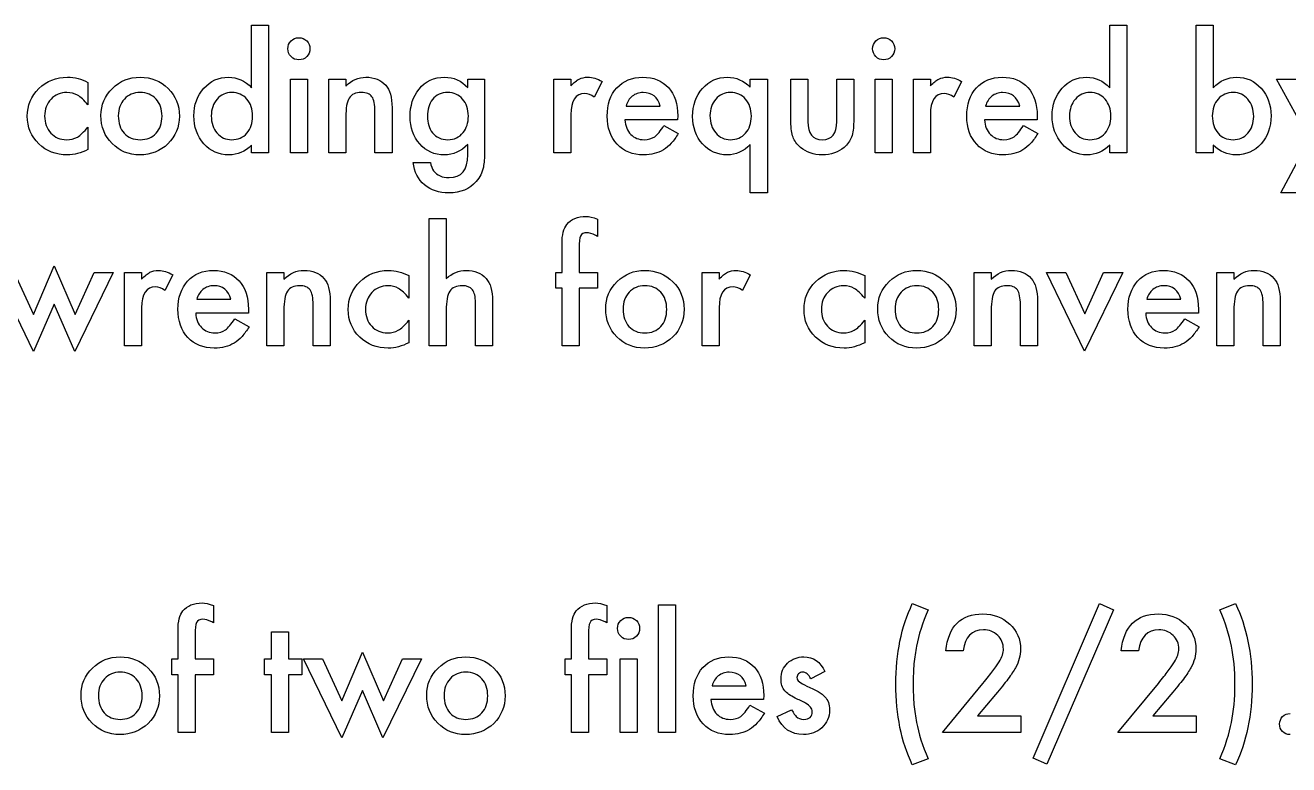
# Model space of a CAD drawing. Extents: x 38 to 923, y 6 to 515.
# Drawn here: x 651.7 to 782.5, y 258.1 to 334.6 of the extents above; entities that cross this region are included whole.
import ezdxf

# ---------------------------------------------------------------- set-up
doc = ezdxf.new("R2010")
doc.units = 0
doc.layers.add('MeArm1.0', color=7, linetype='CONTINUOUS')

msp = doc.modelspace()

# ---------------------------------------------------------------- linework, layer by layer
at = {"layer": 'MeArm1.0', "color": 7}
for points in [[(675.08997, 334.64172), (676.85559, 334.64172), (676.85559, 321.44641), (675.08997, 321.44641), (675.08997, 322.24329)], [(675.08997, 328.17297), (675.08997, 334.64172)], [(763.93372, 334.64172), (765.69934, 334.64172), (765.69934, 321.44641), (763.93372, 321.44641), (763.93372, 322.24329)], [(763.93372, 328.17297), (763.93372, 334.64172)], [(774.64465, 322.24329), (774.64465, 321.44641), (772.88684, 321.44641), (772.88684, 334.64172), (774.64465, 334.64172)], [(774.64465, 334.64172), (774.64465, 328.17297)], [(658.15247, 328.72766), (658.15247, 326.39172)], [(680.8634, 329.05579), (680.8634, 321.44641), (679.10559, 321.44641), (679.10559, 329.05579), (680.8634, 329.05579)], [(683.07434, 329.05579), (684.83997, 329.05579), (684.83997, 328.35266)], [(684.83997, 325.11829), (684.83997, 321.44641), (683.07434, 321.44641), (683.07434, 329.05579)], [(697.45717, 328.19641), (697.45717, 329.05579), (699.21499, 329.05579), (699.21499, 321.6261)], [(706.38684, 329.05579), (708.14465, 329.05579), (708.14465, 328.3761)], [(708.14465, 325.39172), (708.14465, 321.44641), (706.38684, 321.44641), (706.38684, 329.05579)], [(711.3634, 328.8136), (710.55872, 327.20422)], [(726.71497, 328.22766), (726.71497, 329.05579), (728.48059, 329.05579), (728.48059, 317.30579), (726.71497, 317.30579)], [(730.91809, 324.64954), (730.91809, 329.05579), (732.6759, 329.05579)], [(732.6759, 329.05579), (732.6759, 324.6886)], [(735.66028, 324.6886), (735.66028, 329.05579), (737.41809, 329.05579), (737.41809, 324.64954)], [(741.39465, 329.05579), (741.39465, 321.44641), (739.63684, 321.44641), (739.63684, 329.05579), (741.39465, 329.05579)], [(743.60559, 329.05579), (745.3634, 329.05579), (745.3634, 328.3761)], [(745.3634, 325.39172), (745.3634, 321.44641), (743.60559, 321.44641), (743.60559, 329.05579)], [(748.58215, 328.8136), (747.77747, 327.20422)], [(784.59778, 322.86047), (781.1759, 329.05579), (783.21497, 329.05579), (785.54309, 324.68079), (787.71497, 329.05579), (789.69934, 329.05579), (783.63684, 317.30579), (781.62903, 317.30579), (784.59778, 322.86047)], [(689.62903, 326.11047), (689.62903, 321.44641), (687.8634, 321.44641), (687.8634, 325.69641)], [(713.8554, 326.27454), (717.38665, 326.27454)], [(751.07415, 326.27454), (754.6054, 326.27454)], [(719.19153, 324.83704), (713.7384, 324.83704)], [(719.19934, 325.2511), (719.19134, 324.83704)], [(756.41028, 324.83704), (750.95715, 324.83704)], [(756.41809, 325.2511), (756.41009, 324.83704)], [(658.15247, 324.10266), (658.15247, 321.78235)], [(717.77747, 324.26672), (719.26184, 323.4386)], [(754.99622, 324.26672), (756.48059, 323.4386)], [(697.45717, 321.23547), (697.45717, 322.29797)], [(726.71497, 317.30579), (726.71497, 322.29797)], [(691.83217, 320.44641), (693.5978, 320.44641)], [(693.48059, 314.64172), (695.2384, 314.64172), (695.2384, 308.42297)], [(695.2384, 305.1261), (695.2384, 301.44641), (693.48059, 301.44641), (693.48059, 314.64172)], [(710.90247, 314.57922), (710.90247, 312.78235), (710.72278, 312.87605)], [(708.9884, 307.41516), (708.9884, 301.44641), (707.22278, 301.44641), (707.22278, 307.41516), (706.59778, 307.41516), (706.59778, 309.05579), (707.22278, 309.05579), (707.22278, 311.99329)], [(708.9884, 311.56355), (708.9884, 309.05574), (710.90247, 309.05574), (710.90247, 307.41511), (708.9884, 307.41511)], [(650.52747, 309.05579), (652.51965, 304.71204), (654.66809, 309.7511), (656.83215, 304.71204), (658.8009, 309.05579), (660.76965, 309.05579), (656.78528, 300.8761), (654.66809, 305.77454), (652.52747, 300.8761), (648.5509, 309.05579), (650.52747, 309.05579)], [(661.94934, 309.05579), (663.70715, 309.05579), (663.70715, 308.3761)], [(663.70715, 305.39172), (663.70715, 301.44641), (661.94934, 301.44641), (661.94934, 309.05579)], [(666.9259, 308.8136), (666.12122, 307.20422)], [(676.66809, 309.05579), (678.43372, 309.05579), (678.43372, 308.35266)], [(678.43372, 305.11829), (678.43372, 301.44641), (676.66809, 301.44641), (676.66809, 309.05579)], [(691.37122, 308.72766), (691.37122, 306.39172)], [(721.73059, 309.05579), (723.4884, 309.05579), (723.4884, 308.3761)], [(723.4884, 305.39172), (723.4884, 301.44641), (721.73059, 301.44641), (721.73059, 309.05579)], [(726.70715, 308.8136), (725.90247, 307.20422)], [(738.55872, 308.72766), (738.55872, 306.39172)], [(749.88684, 309.05579), (751.65247, 309.05579), (751.65247, 308.35266)], [(751.65247, 305.11829), (751.65247, 301.44641), (749.88684, 301.44641), (749.88684, 309.05579)], [(759.3634, 309.05579), (761.33215, 304.78235), (763.29309, 309.05579), (765.26965, 309.05579), (761.31653, 300.92297), (757.39465, 309.05579), (759.3634, 309.05579)], [(775.01184, 309.05579), (776.77747, 309.05579), (776.77747, 308.35266)], [(776.77747, 305.11829), (776.77747, 301.44641), (775.01184, 301.44641), (775.01184, 309.05579)], [(669.4179, 306.27454), (672.94915, 306.27454)], [(683.22278, 306.11047), (683.22278, 301.44641), (681.45715, 301.44641), (681.45715, 305.69641)], [(700.02747, 306.11047), (700.02747, 301.44641), (698.26965, 301.44641), (698.26965, 305.94641)], [(756.44153, 306.11047), (756.44153, 301.44641), (754.6759, 301.44641), (754.6759, 305.69641)], [(767.76165, 306.27454), (771.2929, 306.27454)], [(781.56653, 306.11047), (781.56653, 301.44641), (779.8009, 301.44641), (779.8009, 305.69641)], [(674.75403, 304.83704), (669.3009, 304.83704)], [(674.76184, 305.2511), (674.75384, 304.83704)], [(773.09778, 304.83704), (767.64465, 304.83704)], [(773.10559, 305.2511), (773.09759, 304.83704)], [(673.33997, 304.26672), (674.82434, 303.4386)], [(691.37122, 304.10266), (691.37122, 301.78235)], [(738.55872, 304.10266), (738.55872, 301.78235)], [(771.68372, 304.26672), (773.16809, 303.4386)], [(743.4884, 274.77454), (745.1134, 274.14954)], [(762.87122, 274.77454), (764.32434, 274.13391), (757.41809, 258.14954), (755.98059, 258.79797), (762.87122, 274.77454)], [(775.33215, 274.14954), (776.95715, 274.77454)], [(671.15247, 274.57922), (671.15247, 272.78235), (670.97278, 272.87605)], [(711.87122, 274.57922), (711.87122, 272.78235), (711.69153, 272.87605)], [(718.95715, 274.64172), (718.95715, 261.44641), (717.19934, 261.44641), (717.19934, 274.64172), (718.95715, 274.64172)], [(669.2384, 267.41516), (669.2384, 261.44641), (667.47278, 261.44641), (667.47278, 267.41516), (666.84778, 267.41516), (666.84778, 269.05579), (667.47278, 269.05579), (667.47278, 271.99329)], [(669.2384, 271.56355), (669.2384, 269.05574), (671.15247, 269.05574), (671.15247, 267.41511), (669.2384, 267.41511)], [(678.91809, 267.41516), (678.91809, 261.44641), (677.16028, 261.44641), (677.16028, 267.41516), (676.41028, 267.41516), (676.41028, 269.05579), (677.16028, 269.05579), (677.16028, 271.84485), (678.91809, 271.84485), (678.91809, 269.05579), (680.28528, 269.05579), (680.28528, 267.41516), (678.91809, 267.41516)], [(709.95715, 267.41516), (709.95715, 261.44641), (708.19153, 261.44641), (708.19153, 267.41516), (707.56653, 267.41516), (707.56653, 269.05579), (708.19153, 269.05579), (708.19153, 271.99329)], [(709.95715, 271.56355), (709.95715, 269.05574), (711.87122, 269.05574), (711.87122, 267.41511), (709.95715, 267.41511)], [(682.43372, 269.05579), (684.4259, 264.71204), (686.57434, 269.7511), (688.7384, 264.71204), (690.70715, 269.05579), (692.6759, 269.05579), (688.69153, 260.8761), (686.57434, 265.77454), (684.43372, 260.8761), (680.45715, 269.05579), (682.43372, 269.05579)], [(748.76184, 269.89954), (746.94934, 269.89954)], [(766.91809, 269.89954), (765.10559, 269.89954)], [(714.9884, 269.05579), (714.9884, 261.44641), (713.23059, 261.44641), (713.23059, 269.05579), (714.9884, 269.05579)], [(734.43372, 267.75891), (732.98059, 266.98547)], [(722.76165, 266.27454), (726.2929, 266.27454)], [(750.22278, 263.15735), (754.71497, 263.15735), (754.71497, 261.44641), (746.6134, 261.44641), (750.8009, 266.51672)], [(768.37903, 263.15735), (772.87122, 263.15735), (772.87122, 261.44641), (764.76965, 261.44641), (768.95715, 266.51672)], [(728.09778, 264.83704), (722.64465, 264.83704)], [(726.68372, 264.26672), (728.16809, 263.4386)], [(728.10559, 265.2511), (728.09759, 264.83704)], [(752.09778, 265.3761), (750.22278, 263.15735)], [(770.25403, 265.3761), (768.37903, 263.15735)], [(729.49622, 263.09485), (730.99622, 263.79016)], [(745.1134, 258.72766), (743.4884, 258.10266)], [(776.95715, 258.10266), (775.33215, 258.72766)]]:
    msp.add_lwpolyline(points, dxfattribs=at)
for points in [[(678.83997, 332.21985), (678.83996, 332.52713), (678.95194, 332.79275), (679.1759, 333.01672)], [(679.1759, 331.39954), (678.95194, 331.62348), (678.83996, 331.89692), (678.83997, 332.21985)], [(679.1759, 333.01672), (679.39986, 333.24067), (679.66809, 333.35265), (679.98059, 333.35266)], [(679.98059, 333.35266), (680.2983, 333.35265), (680.56913, 333.24067), (680.79309, 333.01672)], [(680.79309, 333.01672), (681.01705, 332.79796), (681.12903, 332.52973), (681.12903, 332.21204)], [(739.37122, 332.21985), (739.37121, 332.52713), (739.48319, 332.79275), (739.70715, 333.01672)], [(739.70715, 331.39954), (739.48319, 331.62348), (739.37121, 331.89692), (739.37122, 332.21985)], [(739.70715, 333.01672), (739.93111, 333.24067), (740.19934, 333.35265), (740.51184, 333.35266)], [(740.51184, 333.35266), (740.82955, 333.35265), (741.10038, 333.24067), (741.32434, 333.01672)], [(741.32434, 333.01672), (741.5483, 332.79796), (741.66028, 332.52973), (741.66028, 332.21204)], [(679.9884, 331.0636), (679.67069, 331.06359), (679.39986, 331.17557), (679.1759, 331.39954)], [(680.79309, 331.39954), (680.57434, 331.17557), (680.30611, 331.06359), (679.9884, 331.0636)], [(681.12903, 332.21204), (681.12903, 331.89432), (681.01705, 331.62348), (680.79309, 331.39954)], [(740.51965, 331.0636), (740.20194, 331.06359), (739.93111, 331.17557), (739.70715, 331.39954)], [(741.32434, 331.39954), (741.10559, 331.17557), (740.83736, 331.06359), (740.51965, 331.0636)], [(741.66028, 332.21204), (741.66028, 331.89432), (741.5483, 331.62348), (741.32434, 331.39954)], [(653.07434, 328.09485), (653.87642, 328.87609), (654.8608, 329.26672), (656.02747, 329.26672)], [(656.02747, 329.26672), (656.77746, 329.26672), (657.48579, 329.08703), (658.15247, 328.72766)], [(660.6759, 328.11047), (661.46236, 328.8813), (662.42069, 329.26672), (663.5509, 329.26672)], [(663.5509, 329.26672), (664.68631, 329.26672), (665.64985, 328.8787), (666.44153, 328.10266)], [(670.14465, 328.11829), (670.82173, 328.8839), (671.6733, 329.26672), (672.69934, 329.26672)], [(672.69934, 329.26672), (673.58996, 329.26672), (674.38683, 328.90213), (675.08997, 328.17297)], [(684.83997, 328.35266), (685.45455, 328.96203), (686.14725, 329.26672), (686.91809, 329.26672)], [(686.91809, 329.26672), (687.8035, 329.26672), (688.49361, 328.98807), (688.9884, 328.43079)], [(688.9884, 328.43079), (689.41548, 327.95682), (689.62902, 327.18338), (689.62903, 326.11047)], [(692.42592, 328.03235), (693.09259, 328.85526), (693.9728, 329.26672), (695.06655, 329.26672)], [(695.06655, 329.26672), (696.02488, 329.26672), (696.82175, 328.90995), (697.45717, 328.19641)], [(708.14465, 328.3761), (708.46757, 328.71463), (708.75402, 328.9464), (709.00403, 329.07141)], [(709.00403, 329.07141), (709.25923, 329.20161), (709.56132, 329.26672), (709.91028, 329.26672)], [(709.91028, 329.26672), (710.37381, 329.26672), (710.85819, 329.11567), (711.3634, 328.8136)], [(712.90247, 328.16516), (713.57434, 328.89953), (714.46496, 329.26672), (715.57434, 329.26672)], [(715.57434, 329.26672), (716.69413, 329.26672), (717.57954, 328.90995), (718.23059, 328.19641)], [(721.76965, 328.11047), (722.45715, 328.8813), (723.31913, 329.26672), (724.35559, 329.26672)], [(724.35559, 329.26672), (725.23579, 329.26672), (726.02225, 328.92036), (726.71497, 328.22766)], [(745.3634, 328.3761), (745.68632, 328.71463), (745.97277, 328.9464), (746.22278, 329.07141)], [(746.22278, 329.07141), (746.47798, 329.20161), (746.78007, 329.26672), (747.12903, 329.26672)], [(747.12903, 329.26672), (747.59256, 329.26672), (748.07694, 329.11567), (748.58215, 328.8136)], [(750.12122, 328.16516), (750.79309, 328.89953), (751.68371, 329.26672), (752.79309, 329.26672)], [(752.79309, 329.26672), (753.91288, 329.26672), (754.79829, 328.90995), (755.44934, 328.19641)], [(758.9884, 328.11829), (759.66548, 328.8839), (760.51705, 329.26672), (761.54309, 329.26672)], [(761.54309, 329.26672), (762.43371, 329.26672), (763.23058, 328.90213), (763.93372, 328.17297)], [(774.64465, 328.17297), (775.34777, 328.90213), (776.14465, 329.26672), (777.03528, 329.26672)], [(777.03528, 329.26672), (778.06131, 329.26672), (778.91548, 328.8839), (779.59778, 328.11829)], [(651.87122, 325.21985), (651.87122, 326.35526), (652.27226, 327.31359), (653.07434, 328.09485)], [(654.32434, 326.98547), (653.88684, 326.52193), (653.66809, 325.9412), (653.66809, 325.24329)], [(655.97278, 327.68079), (655.31132, 327.68078), (654.76184, 327.44901), (654.32434, 326.98547)], [(657.07434, 327.39954), (656.76184, 327.58703), (656.39465, 327.68078), (655.97278, 327.68079)], [(658.15247, 326.39172), (657.75142, 326.8813), (657.39204, 327.21724), (657.07434, 327.39954)], [(659.49622, 325.30579), (659.49622, 326.40474), (659.88944, 327.33963), (660.6759, 328.11047)], [(661.91809, 327.00896), (661.50142, 326.56104), (661.29309, 325.98291), (661.29309, 325.27459)], [(663.5509, 327.68084), (662.87902, 327.68083), (662.33475, 327.45687), (661.91809, 327.00896)], [(665.19934, 327.00896), (664.78267, 327.45687), (664.23319, 327.68083), (663.5509, 327.68084)], [(665.81653, 325.23552), (665.81652, 325.9751), (665.61079, 326.56625), (665.19934, 327.00896)], [(666.44153, 328.10266), (667.22277, 327.32661), (667.61339, 326.37349), (667.6134, 325.24329)], [(669.12122, 325.27454), (669.12122, 326.40995), (669.46236, 327.35786), (670.14465, 328.11829)], [(671.51965, 326.99329), (671.11861, 326.52974), (670.91809, 325.95682), (670.91809, 325.27454)], [(673.03528, 327.68079), (672.43111, 327.68078), (671.9259, 327.45161), (671.51965, 326.99329)], [(674.59778, 327.0011), (674.19673, 327.45422), (673.6759, 327.68078), (673.03528, 327.68079)], [(675.19934, 325.23547), (675.19933, 325.94901), (674.99881, 326.53755), (674.59778, 327.0011)], [(685.19934, 327.11047), (684.95975, 326.73026), (684.83996, 326.0662), (684.83997, 325.11829)], [(686.44153, 327.6886), (685.85819, 327.68859), (685.44413, 327.49588), (685.19934, 327.11047)], [(687.5509, 327.2511), (687.34777, 327.54276), (686.97798, 327.68859), (686.44153, 327.6886)], [(687.8634, 325.69641), (687.8634, 326.44641), (687.75923, 326.96463), (687.5509, 327.2511)], [(691.49624, 325.20422), (691.49624, 326.31359), (691.80613, 327.2563), (692.42592, 328.03235)], [(695.39467, 327.6886), (694.728, 327.68859), (694.20196, 327.4412), (693.81655, 326.94641)], [(696.93374, 327.00891), (696.53269, 327.46203), (696.01967, 327.68859), (695.39467, 327.6886)], [(697.52749, 325.23547), (697.52748, 325.97505), (697.32956, 326.5662), (696.93374, 327.00891)], [(709.58215, 327.5636), (708.62382, 327.56359), (708.14465, 326.83963), (708.14465, 325.39172)], [(710.55872, 327.20422), (710.22538, 327.4438), (709.89986, 327.56359), (709.58215, 327.5636)], [(711.90247, 325.24329), (711.90247, 326.44641), (712.2358, 327.42036), (712.90247, 328.16516)], [(714.49603, 327.29797), (714.34498, 327.17818), (714.21477, 327.03234), (714.1054, 326.86047)], [(715.01165, 327.57922), (714.82415, 327.51672), (714.65227, 327.42297), (714.49603, 327.29797)], [(715.61321, 327.68079), (715.39967, 327.68078), (715.19915, 327.64689), (715.01165, 327.57922)], [(717.38665, 326.27454), (717.14185, 327.21203), (716.55071, 327.68078), (715.61321, 327.68079)], [(718.23059, 328.19641), (718.87642, 327.48807), (719.19933, 326.5063), (719.19934, 325.2511)], [(720.74622, 325.21204), (720.74622, 326.36828), (721.08736, 327.33443), (721.76965, 328.11047)], [(723.14465, 326.99329), (722.74361, 326.52974), (722.54309, 325.96203), (722.54309, 325.29016)], [(724.66028, 327.68079), (724.05611, 327.68078), (723.5509, 327.45161), (723.14465, 326.99329)], [(726.22278, 327.0011), (725.82173, 327.45422), (725.3009, 327.68078), (724.66028, 327.68079)], [(726.82434, 325.23547), (726.82433, 325.94901), (726.62381, 326.53755), (726.22278, 327.0011)], [(746.8009, 327.5636), (745.84257, 327.56359), (745.3634, 326.83963), (745.3634, 325.39172)], [(747.77747, 327.20422), (747.44413, 327.4438), (747.11861, 327.56359), (746.8009, 327.5636)], [(749.12122, 325.24329), (749.12122, 326.44641), (749.45455, 327.42036), (750.12122, 328.16516)], [(751.71478, 327.29797), (751.56373, 327.17818), (751.43352, 327.03234), (751.32415, 326.86047)], [(752.2304, 327.57922), (752.0429, 327.51672), (751.87102, 327.42297), (751.71478, 327.29797)], [(752.83196, 327.68079), (752.61842, 327.68078), (752.4179, 327.64689), (752.2304, 327.57922)], [(754.6054, 326.27454), (754.3606, 327.21203), (753.76946, 327.68078), (752.83196, 327.68079)], [(755.44934, 328.19641), (756.09517, 327.48807), (756.41808, 326.5063), (756.41809, 325.2511)], [(757.96497, 325.27454), (757.96497, 326.40995), (758.30611, 327.35786), (758.9884, 328.11829)], [(760.3634, 326.99329), (759.96236, 326.52974), (759.76184, 325.95682), (759.76184, 325.27454)], [(761.87903, 327.68079), (761.27486, 327.68078), (760.76965, 327.45161), (760.3634, 326.99329)], [(763.44153, 327.0011), (763.04048, 327.45422), (762.51965, 327.68078), (761.87903, 327.68079)], [(764.04309, 325.23547), (764.04308, 325.94901), (763.84256, 326.53755), (763.44153, 327.0011)], [(775.14465, 327.0011), (774.74361, 326.55318), (774.54309, 325.96984), (774.54309, 325.2511)], [(776.72278, 327.68079), (776.07694, 327.68078), (775.5509, 327.45422), (775.14465, 327.0011)], [(778.23059, 326.97766), (777.82954, 327.44641), (777.32694, 327.68078), (776.72278, 327.68079)], [(779.59778, 328.11829), (780.28006, 327.35786), (780.62121, 326.40995), (780.62122, 325.27454)], [(693.81655, 326.94641), (693.46759, 326.5037), (693.29311, 325.93078), (693.29311, 325.22766)], [(714.1054, 326.86047), (713.99602, 326.68859), (713.91269, 326.49328), (713.8554, 326.27454)], [(751.32415, 326.86047), (751.21477, 326.68859), (751.13144, 326.49328), (751.07415, 326.27454)], [(778.82434, 325.19641), (778.82433, 325.92557), (778.62642, 326.51932), (778.23059, 326.97766)], [(653.05872, 322.36829), (652.26705, 323.13391), (651.87122, 324.08443), (651.87122, 325.21985)], [(653.66809, 325.24329), (653.66809, 324.52974), (653.87903, 323.9438), (654.3009, 323.48547)], [(660.65247, 322.39954), (659.88163, 323.17037), (659.49622, 324.13912), (659.49622, 325.30579)], [(661.29309, 325.27459), (661.29309, 324.51417), (661.49621, 323.9126), (661.90247, 323.4699)], [(665.19934, 323.46209), (665.61079, 323.90479), (665.81652, 324.49594), (665.81653, 325.23552)], [(667.6134, 325.24329), (667.61339, 324.10266), (667.22017, 323.14693), (666.43372, 322.3761)], [(670.14465, 322.36829), (669.46236, 323.14433), (669.12122, 324.11308), (669.12122, 325.27454)], [(670.91809, 325.27454), (670.91809, 324.54537), (671.1134, 323.95162), (671.50403, 323.49329)], [(674.59778, 323.46985), (674.99881, 323.93339), (675.19933, 324.52193), (675.19934, 325.23547)], [(692.49624, 322.35266), (691.82957, 323.11308), (691.49624, 324.0636), (691.49624, 325.20422)], [(693.29311, 325.22766), (693.29311, 324.53495), (693.46759, 323.96724), (693.81655, 323.52454)], [(696.98842, 323.53235), (697.34779, 323.97505), (697.52748, 324.54276), (697.52749, 325.23547)], [(712.93372, 322.32141), (712.24621, 323.05578), (711.90247, 324.02974), (711.90247, 325.24329)], [(713.7384, 324.83704), (713.7853, 324.21203), (713.9884, 323.71464), (714.34778, 323.34485)], [(721.76965, 322.36047), (721.08736, 323.12089), (720.74622, 324.07141), (720.74622, 325.21204)], [(722.54309, 325.29016), (722.54309, 324.55578), (722.741, 323.95943), (723.13684, 323.5011)], [(726.21497, 323.46985), (726.62121, 323.92297), (726.82433, 324.51151), (726.82434, 325.23547)], [(731.13684, 323.07141), (730.99101, 323.42558), (730.91809, 323.95162), (730.91809, 324.64954)], [(732.6759, 324.6886), (732.6759, 323.42818), (733.1733, 322.79797), (734.16809, 322.79797)], [(734.16809, 322.79797), (735.16288, 322.79797), (735.66027, 323.42818), (735.66028, 324.6886)], [(737.41809, 324.64954), (737.41808, 324.04016), (737.34259, 323.51412), (737.19153, 323.07141)], [(750.15247, 322.32141), (749.46496, 323.05578), (749.12122, 324.02974), (749.12122, 325.24329)], [(750.95715, 324.83704), (751.00405, 324.21203), (751.20715, 323.71464), (751.56653, 323.34485)], [(758.9884, 322.36829), (758.30611, 323.14433), (757.96497, 324.11308), (757.96497, 325.27454)], [(759.76184, 325.27454), (759.76184, 324.54537), (759.95715, 323.95162), (760.34778, 323.49329)], [(763.44153, 323.46985), (763.84256, 323.93339), (764.04308, 324.52193), (764.04309, 325.23547)], [(774.54309, 325.2511), (774.54309, 324.51151), (774.741, 323.92037), (775.13684, 323.47766)], [(778.21497, 323.47766), (778.62121, 323.93599), (778.82433, 324.50891), (778.82434, 325.19641)], [(780.62122, 325.27454), (780.62121, 324.10266), (780.27746, 323.13391), (779.58997, 322.36829)], [(654.3009, 323.48547), (654.72798, 323.02714), (655.27225, 322.79797), (655.93372, 322.79797)], [(655.93372, 322.79797), (656.35559, 322.79797), (656.72798, 322.88907), (657.0509, 323.07141)], [(657.0509, 323.07141), (657.3634, 323.24849), (657.73058, 323.59224), (658.15247, 324.10266)], [(661.90247, 323.4699), (662.31913, 323.02198), (662.86861, 322.79802), (663.5509, 322.79802)], [(663.5509, 322.79802), (664.2384, 322.79802), (664.78788, 323.01938), (665.19934, 323.46209)], [(671.50403, 323.49329), (671.90507, 323.02974), (672.41027, 322.79797), (673.01965, 322.79797)], [(673.01965, 322.79797), (673.67069, 322.79797), (674.19673, 323.02193), (674.59778, 323.46985)], [(693.81655, 323.52454), (694.19675, 323.04016), (694.72279, 322.79797), (695.39467, 322.79797)], [(695.39467, 322.79797), (696.06654, 322.79797), (696.59779, 323.04276), (696.98842, 323.53235)], [(714.34778, 323.34485), (714.70715, 322.98026), (715.16809, 322.79797), (715.73059, 322.79797)], [(715.73059, 322.79797), (716.16809, 322.79797), (716.53006, 322.90214), (716.81653, 323.11047)], [(716.81653, 323.11047), (717.09777, 323.31881), (717.41808, 323.70422), (717.77747, 324.26672)], [(719.26184, 323.4386), (719.03267, 323.04797), (718.79048, 322.71203), (718.53528, 322.43079)], [(723.13684, 323.5011), (723.53267, 323.03235), (724.03527, 322.79797), (724.64465, 322.79797)], [(724.64465, 322.79797), (725.29048, 322.79797), (725.81392, 323.02193), (726.21497, 323.46985)], [(731.91028, 322.0011), (731.54569, 322.31881), (731.28788, 322.67558), (731.13684, 323.07141)], [(737.19153, 323.07141), (737.04569, 322.67558), (736.79308, 322.31881), (736.43372, 322.0011)], [(751.56653, 323.34485), (751.9259, 322.98026), (752.38684, 322.79797), (752.94934, 322.79797)], [(752.94934, 322.79797), (753.38684, 322.79797), (753.74881, 322.90214), (754.03528, 323.11047)], [(754.03528, 323.11047), (754.31652, 323.31881), (754.63683, 323.70422), (754.99622, 324.26672)], [(756.48059, 323.4386), (756.25142, 323.04797), (756.00923, 322.71203), (755.75403, 322.43079)], [(760.34778, 323.49329), (760.74882, 323.02974), (761.25402, 322.79797), (761.8634, 322.79797)], [(761.8634, 322.79797), (762.51444, 322.79797), (763.04048, 323.02193), (763.44153, 323.46985)], [(775.13684, 323.47766), (775.53267, 323.02453), (776.0535, 322.79797), (776.69934, 322.79797)], [(776.69934, 322.79797), (777.30871, 322.79797), (777.81392, 323.02453), (778.21497, 323.47766)], [(656.01184, 321.22766), (654.83475, 321.22766), (653.85038, 321.60787), (653.05872, 322.36829)], [(658.15247, 321.78235), (657.43892, 321.41256), (656.72538, 321.22766), (656.01184, 321.22766)], [(663.51965, 321.22766), (662.37902, 321.22766), (661.4233, 321.61829), (660.65247, 322.39954)], [(666.43372, 322.3761), (665.64204, 321.61047), (664.67069, 321.22766), (663.51965, 321.22766)], [(672.7384, 321.22766), (671.69673, 321.22766), (670.83215, 321.60787), (670.14465, 322.36829)], [(675.08997, 322.24329), (674.39725, 321.5662), (673.6134, 321.22766), (672.7384, 321.22766)], [(695.04311, 321.22766), (694.00665, 321.22766), (693.15769, 321.60266), (692.49624, 322.35266)], [(697.45717, 322.29797), (696.75925, 321.58443), (695.95456, 321.22766), (695.04311, 321.22766)], [(715.66809, 321.22766), (714.53267, 321.22766), (713.62121, 321.59224), (712.93372, 322.32141)], [(718.53528, 322.43079), (718.28006, 322.15474), (718.00663, 321.92558), (717.71497, 321.74329)], [(724.32434, 321.22766), (723.2983, 321.22766), (722.44673, 321.60527), (721.76965, 322.36047)], [(726.71497, 322.29797), (726.01704, 321.58443), (725.22017, 321.22766), (724.32434, 321.22766)], [(734.16809, 321.22766), (733.25663, 321.22766), (732.50403, 321.48547), (731.91028, 322.0011)], [(736.43372, 322.0011), (735.83996, 321.48547), (735.08475, 321.22766), (734.16809, 321.22766)], [(752.88684, 321.22766), (751.75142, 321.22766), (750.83996, 321.59224), (750.15247, 322.32141)], [(755.75403, 322.43079), (755.49881, 322.15474), (755.22538, 321.92558), (754.93372, 321.74329)], [(761.58215, 321.22766), (760.54048, 321.22766), (759.6759, 321.60787), (758.9884, 322.36829)], [(763.93372, 322.24329), (763.241, 321.5662), (762.45715, 321.22766), (761.58215, 321.22766)], [(777.00403, 321.22766), (776.12382, 321.22766), (775.33736, 321.5662), (774.64465, 322.24329)], [(779.58997, 322.36829), (778.90767, 321.60787), (778.04569, 321.22766), (777.00403, 321.22766)], [(693.00405, 318.11047), (692.32696, 318.67298), (691.93634, 319.45162), (691.83217, 320.44641)], [(693.5978, 320.44641), (693.6655, 320.07141), (693.77748, 319.78235), (693.93374, 319.57922)], [(695.52749, 318.86829), (696.81394, 318.86829), (697.45717, 319.65735), (697.45717, 321.23547)], [(699.17587, 320.68079), (699.15507, 320.40475), (699.12377, 320.16256), (699.08217, 319.95422)], [(699.21497, 321.6261), (699.21496, 321.26672), (699.20197, 320.95162), (699.17587, 320.68079)], [(716.76965, 321.35266), (716.43111, 321.26936), (716.06392, 321.22766), (715.66809, 321.22766)], [(717.71497, 321.74329), (717.42329, 321.5662), (717.10819, 321.43599), (716.76965, 321.35266)], [(753.9884, 321.35266), (753.64986, 321.26936), (753.28267, 321.22766), (752.88684, 321.22766)], [(754.93372, 321.74329), (754.64204, 321.5662), (754.32694, 321.43599), (753.9884, 321.35266)], [(693.93374, 319.57922), (694.29832, 319.10527), (694.82957, 318.86829), (695.52749, 318.86829)], [(699.08217, 319.95422), (698.95717, 319.38131), (698.71237, 318.88912), (698.3478, 318.47766)], [(695.51186, 317.29016), (694.49623, 317.29017), (693.6603, 317.5636), (693.00405, 318.11047)], [(698.3478, 318.47766), (697.66029, 317.686), (696.71498, 317.29017), (695.51186, 317.29016)], [(707.22278, 311.99329), (707.22278, 312.95161), (707.38944, 313.62869), (707.72278, 314.02454)], [(707.72278, 314.02454), (708.18111, 314.57661), (708.84778, 314.85265), (709.72278, 314.85266)], [(709.72278, 314.85266), (710.03527, 314.85265), (710.4285, 314.76146), (710.90247, 314.57922)], [(709.15247, 312.82917), (709.04309, 312.61041), (708.9884, 312.18854), (708.9884, 311.56355)], [(709.78528, 313.16511), (709.47277, 313.1651), (709.26184, 313.05312), (709.15247, 312.82917)], [(710.72278, 312.87605), (710.34257, 313.06875), (710.03007, 313.1651), (709.78528, 313.16511)], [(663.70715, 308.3761), (664.03007, 308.71463), (664.31652, 308.9464), (664.56653, 309.07141)], [(664.56653, 309.07141), (664.82173, 309.20161), (665.12382, 309.26672), (665.47278, 309.26672)], [(665.47278, 309.26672), (665.93631, 309.26672), (666.42069, 309.11567), (666.9259, 308.8136)], [(668.46497, 308.16516), (669.13684, 308.89953), (670.02746, 309.26672), (671.13684, 309.26672)], [(671.13684, 309.26672), (672.25663, 309.26672), (673.14204, 308.90995), (673.79309, 308.19641)], [(678.43372, 308.35266), (679.0483, 308.96203), (679.741, 309.26672), (680.51184, 309.26672)], [(680.51184, 309.26672), (681.39725, 309.26672), (682.08736, 308.98807), (682.58215, 308.43079)], [(686.29309, 308.09485), (687.09517, 308.87609), (688.07955, 309.26672), (689.24622, 309.26672)], [(689.24622, 309.26672), (689.99621, 309.26672), (690.70454, 309.08703), (691.37122, 308.72766)], [(695.2384, 308.42297), (695.8634, 308.98547), (696.5535, 309.26672), (697.30872, 309.26672)], [(697.30872, 309.26672), (698.16809, 309.26672), (698.85558, 308.98807), (699.37122, 308.43079)], [(712.9259, 308.11047), (713.71236, 308.8813), (714.67069, 309.26672), (715.8009, 309.26672)], [(715.8009, 309.26672), (716.93631, 309.26672), (717.89985, 308.8787), (718.69153, 308.10266)], [(723.4884, 308.3761), (723.81132, 308.71463), (724.09777, 308.9464), (724.34778, 309.07141)], [(724.34778, 309.07141), (724.60298, 309.20161), (724.90507, 309.26672), (725.25403, 309.26672)], [(725.25403, 309.26672), (725.71756, 309.26672), (726.20194, 309.11567), (726.70715, 308.8136)], [(733.48059, 308.09485), (734.28267, 308.87609), (735.26705, 309.26672), (736.43372, 309.26672)], [(736.43372, 309.26672), (737.18371, 309.26672), (737.89204, 309.08703), (738.55872, 308.72766)], [(741.08215, 308.11047), (741.86861, 308.8813), (742.82694, 309.26672), (743.95715, 309.26672)], [(743.95715, 309.26672), (745.09256, 309.26672), (746.0561, 308.8787), (746.84778, 308.10266)], [(751.65247, 308.35266), (752.26705, 308.96203), (752.95975, 309.26672), (753.73059, 309.26672)], [(753.73059, 309.26672), (754.616, 309.26672), (755.30611, 308.98807), (755.8009, 308.43079)], [(766.80872, 308.16516), (767.48059, 308.89953), (768.37121, 309.26672), (769.48059, 309.26672)], [(769.48059, 309.26672), (770.60038, 309.26672), (771.48579, 308.90995), (772.13684, 308.19641)], [(776.77747, 308.35266), (777.39205, 308.96203), (778.08475, 309.26672), (778.85559, 309.26672)], [(778.85559, 309.26672), (779.741, 309.26672), (780.43111, 308.98807), (780.9259, 308.43079)], [(665.14465, 307.5636), (664.18632, 307.56359), (663.70715, 306.83963), (663.70715, 305.39172)], [(666.12122, 307.20422), (665.78788, 307.4438), (665.46236, 307.56359), (665.14465, 307.5636)], [(667.46497, 305.24329), (667.46497, 306.44641), (667.7983, 307.42036), (668.46497, 308.16516)], [(670.57415, 307.57922), (670.38665, 307.51672), (670.21477, 307.42297), (670.05853, 307.29797)], [(671.17571, 307.68079), (670.96217, 307.68078), (670.76165, 307.64689), (670.57415, 307.57922)], [(672.94915, 306.27454), (672.70435, 307.21203), (672.11321, 307.68078), (671.17571, 307.68079)], [(673.79309, 308.19641), (674.43892, 307.48807), (674.76183, 306.5063), (674.76184, 305.2511)], [(680.03528, 307.6886), (679.45194, 307.68859), (679.03788, 307.49588), (678.79309, 307.11047)], [(681.14465, 307.2511), (680.94152, 307.54276), (680.57173, 307.68859), (680.03528, 307.6886)], [(682.58215, 308.43079), (683.00923, 307.95682), (683.22277, 307.18338), (683.22278, 306.11047)], [(685.08997, 305.21985), (685.08997, 306.35526), (685.49101, 307.31359), (686.29309, 308.09485)], [(689.19153, 307.68079), (688.53007, 307.68078), (687.98059, 307.44901), (687.54309, 306.98547)], [(690.29309, 307.39954), (689.98059, 307.58703), (689.6134, 307.68078), (689.19153, 307.68079)], [(691.37122, 306.39172), (690.97017, 306.8813), (690.61079, 307.21724), (690.29309, 307.39954)], [(696.90247, 307.68079), (696.28788, 307.68078), (695.85559, 307.49068), (695.60559, 307.11047)], [(697.94153, 307.26672), (697.72798, 307.54276), (697.38163, 307.68078), (696.90247, 307.68079)], [(699.37122, 308.43079), (699.80871, 307.9464), (700.02746, 307.17297), (700.02747, 306.11047)], [(711.74622, 305.30579), (711.74622, 306.40474), (712.13944, 307.33963), (712.9259, 308.11047)], [(715.8009, 307.68084), (715.12902, 307.68083), (714.58475, 307.45687), (714.16809, 307.00896)], [(717.44934, 307.00896), (717.03267, 307.45687), (716.48319, 307.68083), (715.8009, 307.68084)], [(718.69153, 308.10266), (719.47277, 307.32661), (719.86339, 306.37349), (719.8634, 305.24329)], [(724.9259, 307.5636), (723.96757, 307.56359), (723.4884, 306.83963), (723.4884, 305.39172)], [(725.90247, 307.20422), (725.56913, 307.4438), (725.24361, 307.56359), (724.9259, 307.5636)], [(732.27747, 305.21985), (732.27747, 306.35526), (732.67851, 307.31359), (733.48059, 308.09485)], [(736.37903, 307.68079), (735.71757, 307.68078), (735.16809, 307.44901), (734.73059, 306.98547)], [(737.48059, 307.39954), (737.16809, 307.58703), (736.8009, 307.68078), (736.37903, 307.68079)], [(738.55872, 306.39172), (738.15767, 306.8813), (737.79829, 307.21724), (737.48059, 307.39954)], [(739.90247, 305.30579), (739.90247, 306.40474), (740.29569, 307.33963), (741.08215, 308.11047)], [(743.95715, 307.68084), (743.28527, 307.68083), (742.741, 307.45687), (742.32434, 307.00896)], [(745.60559, 307.00896), (745.18892, 307.45687), (744.63944, 307.68083), (743.95715, 307.68084)], [(746.84778, 308.10266), (747.62902, 307.32661), (748.01964, 306.37349), (748.01965, 305.24329)], [(753.25403, 307.6886), (752.67069, 307.68859), (752.25663, 307.49588), (752.01184, 307.11047)], [(754.3634, 307.2511), (754.16027, 307.54276), (753.79048, 307.68859), (753.25403, 307.6886)], [(755.8009, 308.43079), (756.22798, 307.95682), (756.44152, 307.18338), (756.44153, 306.11047)], [(765.80872, 305.24329), (765.80872, 306.44641), (766.14205, 307.42036), (766.80872, 308.16516)], [(768.9179, 307.57922), (768.7304, 307.51672), (768.55852, 307.42297), (768.40228, 307.29797)], [(769.51946, 307.68079), (769.30592, 307.68078), (769.1054, 307.64689), (768.9179, 307.57922)], [(771.2929, 306.27454), (771.0481, 307.21203), (770.45696, 307.68078), (769.51946, 307.68079)], [(772.13684, 308.19641), (772.78267, 307.48807), (773.10558, 306.5063), (773.10559, 305.2511)], [(778.37903, 307.6886), (777.79569, 307.68859), (777.38163, 307.49588), (777.13684, 307.11047)], [(779.4884, 307.2511), (779.28527, 307.54276), (778.91548, 307.68859), (778.37903, 307.6886)], [(780.9259, 308.43079), (781.35298, 307.95682), (781.56652, 307.18338), (781.56653, 306.11047)], [(669.6679, 306.86047), (669.55852, 306.68859), (669.47519, 306.49328), (669.4179, 306.27454)], [(670.05853, 307.29797), (669.90748, 307.17818), (669.77727, 307.03234), (669.6679, 306.86047)], [(678.79309, 307.11047), (678.5535, 306.73026), (678.43371, 306.0662), (678.43372, 305.11829)], [(681.45715, 305.69641), (681.45715, 306.44641), (681.35298, 306.96463), (681.14465, 307.2511)], [(687.54309, 306.98547), (687.10559, 306.52193), (686.88684, 305.9412), (686.88684, 305.24329)], [(695.60559, 307.11047), (695.3608, 306.72505), (695.2384, 306.06359), (695.2384, 305.1261)], [(698.26965, 305.94641), (698.26965, 306.55578), (698.16027, 306.99588), (697.94153, 307.26672)], [(714.16809, 307.00896), (713.75142, 306.56104), (713.54309, 305.98291), (713.54309, 305.27459)], [(718.06653, 305.23552), (718.06652, 305.9751), (717.86079, 306.56625), (717.44934, 307.00896)], [(734.73059, 306.98547), (734.29309, 306.52193), (734.07434, 305.9412), (734.07434, 305.24329)], [(742.32434, 307.00896), (741.90767, 306.56104), (741.69934, 305.98291), (741.69934, 305.27459)], [(746.22278, 305.23552), (746.22277, 305.9751), (746.01704, 306.56625), (745.60559, 307.00896)], [(752.01184, 307.11047), (751.77225, 306.73026), (751.65246, 306.0662), (751.65247, 305.11829)], [(754.6759, 305.69641), (754.6759, 306.44641), (754.57173, 306.96463), (754.3634, 307.2511)], [(768.01165, 306.86047), (767.90227, 306.68859), (767.81894, 306.49328), (767.76165, 306.27454)], [(768.40228, 307.29797), (768.25123, 307.17818), (768.12102, 307.03234), (768.01165, 306.86047)], [(777.13684, 307.11047), (776.89725, 306.73026), (776.77746, 306.0662), (776.77747, 305.11829)], [(779.8009, 305.69641), (779.8009, 306.44641), (779.69673, 306.96463), (779.4884, 307.2511)], [(668.49622, 302.32141), (667.80871, 303.05578), (667.46497, 304.02974), (667.46497, 305.24329)], [(669.3009, 304.83704), (669.3478, 304.21203), (669.5509, 303.71464), (669.91028, 303.34485)], [(686.27747, 302.36829), (685.4858, 303.13391), (685.08997, 304.08443), (685.08997, 305.21985)], [(686.88684, 305.24329), (686.88684, 304.52974), (687.09778, 303.9438), (687.51965, 303.48547)], [(712.90247, 302.39954), (712.13163, 303.17037), (711.74622, 304.13912), (711.74622, 305.30579)], [(713.54309, 305.27459), (713.54309, 304.51417), (713.74621, 303.9126), (714.15247, 303.4699)], [(717.44934, 303.46209), (717.86079, 303.90479), (718.06652, 304.49594), (718.06653, 305.23552)], [(719.8634, 305.24329), (719.86339, 304.10266), (719.47017, 303.14693), (718.68372, 302.3761)], [(733.46497, 302.36829), (732.6733, 303.13391), (732.27747, 304.08443), (732.27747, 305.21985)], [(734.07434, 305.24329), (734.07434, 304.52974), (734.28528, 303.9438), (734.70715, 303.48547)], [(741.05872, 302.39954), (740.28788, 303.17037), (739.90247, 304.13912), (739.90247, 305.30579)], [(741.69934, 305.27459), (741.69934, 304.51417), (741.90246, 303.9126), (742.30872, 303.4699)], [(745.60559, 303.46209), (746.01704, 303.90479), (746.22277, 304.49594), (746.22278, 305.23552)], [(748.01965, 305.24329), (748.01964, 304.10266), (747.62642, 303.14693), (746.83997, 302.3761)], [(766.83997, 302.32141), (766.15246, 303.05578), (765.80872, 304.02974), (765.80872, 305.24329)], [(767.64465, 304.83704), (767.69155, 304.21203), (767.89465, 303.71464), (768.25403, 303.34485)], [(672.37903, 303.11047), (672.66027, 303.31881), (672.98058, 303.70422), (673.33997, 304.26672)], [(687.51965, 303.48547), (687.94673, 303.02714), (688.491, 302.79797), (689.15247, 302.79797)], [(690.26965, 303.07141), (690.58215, 303.24849), (690.94933, 303.59224), (691.37122, 304.10266)], [(714.15247, 303.4699), (714.56913, 303.02198), (715.11861, 302.79802), (715.8009, 302.79802)], [(715.8009, 302.79802), (716.4884, 302.79802), (717.03788, 303.01938), (717.44934, 303.46209)], [(734.70715, 303.48547), (735.13423, 303.02714), (735.6785, 302.79797), (736.33997, 302.79797)], [(737.45715, 303.07141), (737.76965, 303.24849), (738.13683, 303.59224), (738.55872, 304.10266)], [(742.30872, 303.4699), (742.72538, 303.02198), (743.27486, 302.79802), (743.95715, 302.79802)], [(743.95715, 302.79802), (744.64465, 302.79802), (745.19413, 303.01938), (745.60559, 303.46209)], [(770.72278, 303.11047), (771.00402, 303.31881), (771.32433, 303.70422), (771.68372, 304.26672)], [(671.23059, 301.22766), (670.09517, 301.22766), (669.18371, 301.59224), (668.49622, 302.32141)], [(669.91028, 303.34485), (670.26965, 302.98026), (670.73059, 302.79797), (671.29309, 302.79797)], [(671.29309, 302.79797), (671.73059, 302.79797), (672.09256, 302.90214), (672.37903, 303.11047)], [(674.09778, 302.43079), (673.84256, 302.15474), (673.56913, 301.92558), (673.27747, 301.74329)], [(674.82434, 303.4386), (674.59517, 303.04797), (674.35298, 302.71203), (674.09778, 302.43079)], [(689.23059, 301.22766), (688.0535, 301.22766), (687.06913, 301.60787), (686.27747, 302.36829)], [(689.15247, 302.79797), (689.57434, 302.79797), (689.94673, 302.88907), (690.26965, 303.07141)], [(715.76965, 301.22766), (714.62902, 301.22766), (713.6733, 301.61829), (712.90247, 302.39954)], [(718.68372, 302.3761), (717.89204, 301.61047), (716.92069, 301.22766), (715.76965, 301.22766)], [(736.41809, 301.22766), (735.241, 301.22766), (734.25663, 301.60787), (733.46497, 302.36829)], [(736.33997, 302.79797), (736.76184, 302.79797), (737.13423, 302.88907), (737.45715, 303.07141)], [(743.9259, 301.22766), (742.78527, 301.22766), (741.82955, 301.61829), (741.05872, 302.39954)], [(746.83997, 302.3761), (746.04829, 301.61047), (745.07694, 301.22766), (743.9259, 301.22766)], [(769.57434, 301.22766), (768.43892, 301.22766), (767.52746, 301.59224), (766.83997, 302.32141)], [(768.25403, 303.34485), (768.6134, 302.98026), (769.07434, 302.79797), (769.63684, 302.79797)], [(769.63684, 302.79797), (770.07434, 302.79797), (770.43631, 302.90214), (770.72278, 303.11047)], [(772.44153, 302.43079), (772.18631, 302.15474), (771.91288, 301.92558), (771.62122, 301.74329)], [(773.16809, 303.4386), (772.93892, 303.04797), (772.69673, 302.71203), (772.44153, 302.43079)], [(672.33215, 301.35266), (671.99361, 301.26936), (671.62642, 301.22766), (671.23059, 301.22766)], [(673.27747, 301.74329), (672.98579, 301.5662), (672.67069, 301.43599), (672.33215, 301.35266)], [(691.37122, 301.78235), (690.65767, 301.41256), (689.94413, 301.22766), (689.23059, 301.22766)], [(738.55872, 301.78235), (737.84517, 301.41256), (737.13163, 301.22766), (736.41809, 301.22766)], [(770.6759, 301.35266), (770.33736, 301.26936), (769.97017, 301.22766), (769.57434, 301.22766)], [(771.62122, 301.74329), (771.32954, 301.5662), (771.01444, 301.43599), (770.6759, 301.35266)], [(667.97278, 274.02454), (668.43111, 274.57661), (669.09778, 274.85265), (669.97278, 274.85266)], [(669.97278, 274.85266), (670.28527, 274.85265), (670.6785, 274.76146), (671.15247, 274.57922)], [(708.69153, 274.02454), (709.14986, 274.57661), (709.81653, 274.85265), (710.69153, 274.85266)], [(710.69153, 274.85266), (711.00402, 274.85265), (711.39725, 274.76146), (711.87122, 274.57922)], [(741.78528, 266.4386), (741.78528, 269.61567), (742.35298, 272.39432), (743.4884, 274.77454)], [(776.95715, 274.77454), (778.09257, 272.39432), (778.66027, 269.61567), (778.66028, 266.4386)], [(667.47278, 271.99329), (667.47278, 272.95161), (667.63944, 273.62869), (667.97278, 274.02454)], [(708.19153, 271.99329), (708.19153, 272.95161), (708.35819, 273.62869), (708.69153, 274.02454)], [(745.1134, 274.14954), (744.54569, 272.79015), (744.14725, 271.53494), (743.91809, 270.38391)], [(746.94934, 269.89954), (747.24101, 272.44119), (748.52486, 273.71202), (750.8009, 273.71204)], [(750.8009, 273.71204), (751.89986, 273.71202), (752.82173, 273.36307), (753.56653, 272.66516)], [(765.10559, 269.89954), (765.39726, 272.44119), (766.68111, 273.71202), (768.95715, 273.71204)], [(768.95715, 273.71204), (770.05611, 273.71202), (770.97798, 273.36307), (771.72278, 272.66516)], [(776.52747, 270.38391), (776.2983, 271.53494), (775.89986, 272.79015), (775.33215, 274.14954)], [(669.40247, 272.82917), (669.29309, 272.61041), (669.2384, 272.18854), (669.2384, 271.56355)], [(670.03528, 273.16511), (669.72277, 273.1651), (669.51184, 273.05312), (669.40247, 272.82917)], [(670.97278, 272.87605), (670.59257, 273.06875), (670.28007, 273.1651), (670.03528, 273.16511)], [(710.12122, 272.82917), (710.01184, 272.61041), (709.95715, 272.18854), (709.95715, 271.56355)], [(710.75403, 273.16511), (710.44152, 273.1651), (710.23059, 273.05312), (710.12122, 272.82917)], [(711.69153, 272.87605), (711.31132, 273.06875), (710.99882, 273.1651), (710.75403, 273.16511)], [(712.96497, 272.21985), (712.96496, 272.52713), (713.07694, 272.79275), (713.3009, 273.01672)], [(713.3009, 271.39954), (713.07694, 271.62348), (712.96496, 271.89692), (712.96497, 272.21985)], [(713.3009, 273.01672), (713.52486, 273.24067), (713.79309, 273.35265), (714.10559, 273.35266)], [(714.10559, 273.35266), (714.4233, 273.35265), (714.69413, 273.24067), (714.91809, 273.01672)], [(714.91809, 273.01672), (715.14205, 272.79796), (715.25403, 272.52973), (715.25403, 272.21204)], [(715.25403, 272.21204), (715.25403, 271.89432), (715.14205, 271.62348), (714.91809, 271.39954)], [(750.85559, 272.0636), (749.63684, 272.06359), (748.93892, 271.34223), (748.76184, 269.89954)], [(752.32434, 271.49329), (751.9285, 271.87348), (751.43892, 272.06359), (750.85559, 272.0636)], [(753.56653, 272.66516), (754.31652, 271.96723), (754.69152, 271.10265), (754.69153, 270.07141)], [(769.01184, 272.0636), (767.79309, 272.06359), (767.09517, 271.34223), (766.91809, 269.89954)], [(770.48059, 271.49329), (770.08475, 271.87348), (769.59517, 272.06359), (769.01184, 272.0636)], [(771.72278, 272.66516), (772.47277, 271.96723), (772.84777, 271.10265), (772.84778, 270.07141)], [(714.1134, 271.0636), (713.79569, 271.06359), (713.52486, 271.17557), (713.3009, 271.39954)], [(714.91809, 271.39954), (714.69934, 271.17557), (714.43111, 271.06359), (714.1134, 271.0636)], [(752.91809, 270.07922), (752.91808, 270.64171), (752.72017, 271.11307), (752.32434, 271.49329)], [(771.07434, 270.07922), (771.07433, 270.64171), (770.87642, 271.11307), (770.48059, 271.49329)], [(743.91809, 270.38391), (743.8035, 269.80057), (743.71757, 269.18599), (743.66028, 268.54016)], [(752.47278, 268.75891), (752.76965, 269.24849), (752.91808, 269.68859), (752.91809, 270.07922)], [(754.69153, 270.07141), (754.69152, 269.41515), (754.51704, 268.77192), (754.16809, 268.14172)], [(770.62903, 268.75891), (770.9259, 269.24849), (771.07433, 269.68859), (771.07434, 270.07922)], [(772.84778, 270.07141), (772.84777, 269.41515), (772.67329, 268.77192), (772.32434, 268.14172)], [(776.87903, 266.4386), (776.87903, 267.91776), (776.76184, 269.23286), (776.52747, 270.38391)], [(658.6134, 268.11047), (659.39986, 268.8813), (660.35819, 269.26672), (661.4884, 269.26672)], [(661.4884, 269.26672), (662.62381, 269.26672), (663.58735, 268.8787), (664.37903, 268.10266)], [(694.39465, 268.11047), (695.18111, 268.8813), (696.13944, 269.26672), (697.26965, 269.26672)], [(697.26965, 269.26672), (698.40506, 269.26672), (699.3686, 268.8787), (700.16028, 268.10266)], [(720.80872, 265.24329), (720.80872, 266.44641), (721.14205, 267.42036), (721.80872, 268.16516)], [(721.80872, 268.16516), (722.48059, 268.89953), (723.37121, 269.26672), (724.48059, 269.26672)], [(724.48059, 269.26672), (725.60038, 269.26672), (726.48579, 268.90995), (727.13684, 268.19641)], [(727.13684, 268.19641), (727.78267, 267.48807), (728.10558, 266.5063), (728.10559, 265.2511)], [(729.89465, 266.97766), (729.89465, 267.63911), (730.12121, 268.18599), (730.57434, 268.61829)], [(730.57434, 268.61829), (731.03788, 269.05057), (731.60038, 269.26672), (732.26184, 269.26672)], [(732.26184, 269.26672), (733.23579, 269.26672), (733.95975, 268.76411), (734.43372, 267.75891)], [(743.66028, 268.54016), (743.60298, 267.89953), (743.57438, 267.19901), (743.57438, 266.4386)], [(751.83215, 267.82922), (752.1134, 268.19901), (752.32694, 268.5089), (752.47278, 268.75891)], [(754.16809, 268.14172), (753.991, 267.81359), (753.73058, 267.42297), (753.38684, 266.96985)], [(769.9884, 267.82922), (770.26965, 268.19901), (770.48319, 268.5089), (770.62903, 268.75891)], [(772.32434, 268.14172), (772.14725, 267.81359), (771.88683, 267.42297), (771.54309, 266.96985)], [(657.43372, 265.30579), (657.43372, 266.40474), (657.82694, 267.33963), (658.6134, 268.11047)], [(659.85559, 267.00896), (659.43892, 266.56104), (659.23059, 265.98291), (659.23059, 265.27459)], [(661.4884, 267.68084), (660.81652, 267.68083), (660.27225, 267.45687), (659.85559, 267.00896)], [(663.13684, 267.00896), (662.72017, 267.45687), (662.17069, 267.68083), (661.4884, 267.68084)], [(663.75403, 265.23552), (663.75402, 265.9751), (663.54829, 266.56625), (663.13684, 267.00896)], [(664.37903, 268.10266), (665.16027, 267.32661), (665.55089, 266.37349), (665.5509, 265.24329)], [(693.21497, 265.30579), (693.21497, 266.40474), (693.60819, 267.33963), (694.39465, 268.11047)], [(695.63684, 267.00896), (695.22017, 266.56104), (695.01184, 265.98291), (695.01184, 265.27459)], [(697.26965, 267.68084), (696.59777, 267.68083), (696.0535, 267.45687), (695.63684, 267.00896)], [(698.91809, 267.00896), (698.50142, 267.45687), (697.95194, 267.68083), (697.26965, 267.68084)], [(699.53528, 265.23552), (699.53527, 265.9751), (699.32954, 266.56625), (698.91809, 267.00896)], [(700.16028, 268.10266), (700.94152, 267.32661), (701.33214, 266.37349), (701.33215, 265.24329)], [(723.01165, 266.86047), (722.90227, 266.68859), (722.81894, 266.49328), (722.76165, 266.27454)], [(723.40228, 267.29797), (723.25123, 267.17818), (723.12102, 267.03234), (723.01165, 266.86047)], [(723.9179, 267.57922), (723.7304, 267.51672), (723.55852, 267.42297), (723.40228, 267.29797)], [(724.51946, 267.68079), (724.30592, 267.68078), (724.1054, 267.64689), (723.9179, 267.57922)], [(726.2929, 266.27454), (726.0481, 267.21203), (725.45696, 267.68078), (724.51946, 267.68079)], [(730.29309, 265.7511), (730.02746, 266.0688), (729.89465, 266.47766), (729.89465, 266.97766)], [(731.71497, 267.52454), (731.60038, 267.42036), (731.54309, 267.28495), (731.54309, 267.11829)], [(731.54309, 267.11829), (731.54309, 266.82661), (731.88163, 266.53755), (732.55872, 266.2511)], [(732.12903, 267.6886), (731.96757, 267.68859), (731.82955, 267.6339), (731.71497, 267.52454)], [(732.98059, 266.98547), (732.75142, 267.45422), (732.46757, 267.68859), (732.12903, 267.6886)], [(750.8009, 266.51672), (751.21236, 267.02193), (751.55611, 267.45943), (751.83215, 267.82922)], [(753.38684, 266.96985), (753.04829, 266.52193), (752.61861, 265.99068), (752.09778, 265.3761)], [(768.95715, 266.51672), (769.36861, 267.02193), (769.71236, 267.45943), (769.9884, 267.82922)], [(771.54309, 266.96985), (771.20454, 266.52193), (770.77486, 265.99068), (770.25403, 265.3761)], [(731.37122, 265.0011), (730.8608, 265.25109), (730.50142, 265.50109), (730.29309, 265.7511)], [(732.55872, 266.2511), (733.491, 265.85005), (734.11861, 265.48026), (734.44153, 265.14172)], [(743.4884, 258.10266), (742.35298, 260.48287), (741.78528, 263.26151), (741.78528, 266.4386)], [(743.57438, 266.4386), (743.57438, 265.67297), (743.60298, 264.96724), (743.66028, 264.32141)], [(776.52747, 262.48547), (776.76184, 263.6313), (776.87903, 264.94901), (776.87903, 266.4386)], [(778.66028, 266.4386), (778.66027, 263.26151), (778.09257, 260.48287), (776.95715, 258.10266)], [(658.58997, 262.39954), (657.81913, 263.17037), (657.43372, 264.13912), (657.43372, 265.30579)], [(659.23059, 265.27459), (659.23059, 264.51417), (659.43371, 263.9126), (659.83997, 263.4699)], [(663.13684, 263.46209), (663.54829, 263.90479), (663.75402, 264.49594), (663.75403, 265.23552)], [(665.5509, 265.24329), (665.55089, 264.10266), (665.15767, 263.14693), (664.37122, 262.3761)], [(694.37122, 262.39954), (693.60038, 263.17037), (693.21497, 264.13912), (693.21497, 265.30579)], [(695.01184, 265.27459), (695.01184, 264.51417), (695.21496, 263.9126), (695.62122, 263.4699)], [(698.91809, 263.46209), (699.32954, 263.90479), (699.53527, 264.49594), (699.53528, 265.23552)], [(701.33215, 265.24329), (701.33214, 264.10266), (700.93892, 263.14693), (700.15247, 262.3761)], [(721.83997, 262.32141), (721.15246, 263.05578), (720.80872, 264.02974), (720.80872, 265.24329)], [(722.64465, 264.83704), (722.69155, 264.21203), (722.89465, 263.71464), (723.25403, 263.34485)], [(725.72278, 263.11047), (726.00402, 263.31881), (726.32433, 263.70422), (726.68372, 264.26672)], [(731.91028, 264.74329), (731.73319, 264.82659), (731.5535, 264.91255), (731.37122, 265.0011)], [(732.44153, 264.48547), (732.26444, 264.57397), (732.08736, 264.65995), (731.91028, 264.74329)], [(733.12903, 263.61047), (733.12902, 263.92297), (732.89986, 264.21464), (732.44153, 264.48547)], [(734.44153, 265.14172), (734.76444, 264.80318), (734.9259, 264.34745), (734.9259, 263.77454)], [(743.66028, 264.32141), (743.71758, 263.68078), (743.8035, 263.06881), (743.91809, 262.48547)], [(659.83997, 263.4699), (660.25663, 263.02198), (660.80611, 262.79802), (661.4884, 262.79802)], [(661.4884, 262.79802), (662.1759, 262.79802), (662.72538, 263.01938), (663.13684, 263.46209)], [(695.62122, 263.4699), (696.03788, 263.02198), (696.58736, 262.79802), (697.26965, 262.79802)], [(697.26965, 262.79802), (697.95715, 262.79802), (698.50663, 263.01938), (698.91809, 263.46209)], [(723.25403, 263.34485), (723.6134, 262.98026), (724.07434, 262.79797), (724.63684, 262.79797)], [(724.63684, 262.79797), (725.07434, 262.79797), (725.43631, 262.90214), (725.72278, 263.11047)], [(728.16809, 263.4386), (727.93892, 263.04797), (727.69673, 262.71203), (727.44153, 262.43079)], [(732.20715, 261.22766), (730.93111, 261.22766), (730.02746, 261.85006), (729.49622, 263.09485)], [(730.99622, 263.79016), (731.20455, 263.42558), (731.3634, 263.19381), (731.47278, 263.09485)], [(731.47278, 263.09485), (731.68632, 262.89693), (731.94153, 262.79797), (732.2384, 262.79797)], [(732.2384, 262.79797), (732.83215, 262.79797), (733.12902, 263.06881), (733.12903, 263.61047)], [(734.9259, 263.77454), (734.9259, 263.04016), (734.65506, 262.42558), (734.1134, 261.93079)], [(781.50403, 262.32141), (781.50403, 262.61308), (781.6108, 262.86568), (781.82434, 263.07922)], [(781.82434, 263.07922), (782.03788, 263.29276), (782.29309, 263.39953), (782.58997, 263.39954)], [(661.45715, 261.22766), (660.31652, 261.22766), (659.3608, 261.61829), (658.58997, 262.39954)], [(664.37122, 262.3761), (663.57954, 261.61047), (662.60819, 261.22766), (661.45715, 261.22766)], [(697.2384, 261.22766), (696.09777, 261.22766), (695.14205, 261.61829), (694.37122, 262.39954)], [(700.15247, 262.3761), (699.36079, 261.61047), (698.38944, 261.22766), (697.2384, 261.22766)], [(724.57434, 261.22766), (723.43892, 261.22766), (722.52746, 261.59224), (721.83997, 262.32141)], [(726.62122, 261.74329), (726.32954, 261.5662), (726.01444, 261.43599), (725.6759, 261.35266)], [(727.44153, 262.43079), (727.18631, 262.15474), (726.91288, 261.92558), (726.62122, 261.74329)], [(734.1134, 261.93079), (733.58736, 261.46204), (732.95194, 261.22766), (732.20715, 261.22766)], [(743.91809, 262.48547), (744.14205, 261.33964), (744.54048, 260.08704), (745.1134, 258.72766)], [(775.33215, 258.72766), (775.90507, 260.08704), (776.30351, 261.33964), (776.52747, 262.48547)], [(781.81653, 261.54016), (781.60819, 261.74849), (781.50403, 262.00891), (781.50403, 262.32141)], [(725.6759, 261.35266), (725.33736, 261.26936), (724.97017, 261.22766), (724.57434, 261.22766)], [(782.58997, 261.22766), (782.28267, 261.22766), (782.02486, 261.33183), (781.81653, 261.54016)]]:
    msp.add_open_spline(points, degree=3, dxfattribs=at)

doc.saveas('drawing.dxf')
